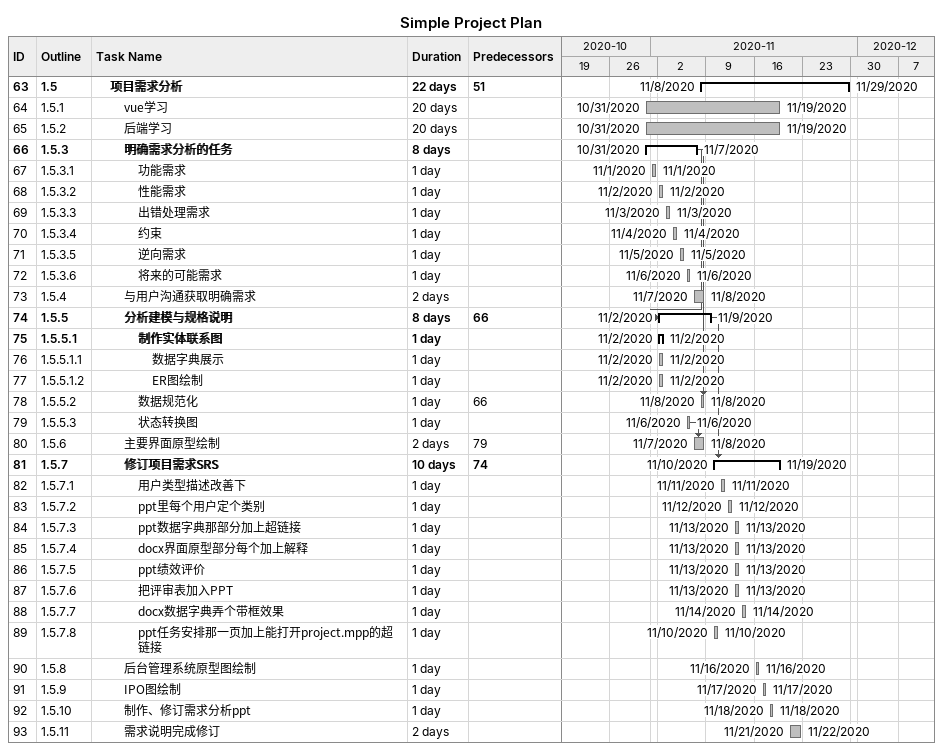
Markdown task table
Simple Project Plan

| ID | WBS | Task | Duration | Start | Finish | Predecessors |
|---|---|---|---|---|---|---|
| 63 | 1.5 | **项目需求分析** | 22d | 2020-11-08 | 2020-11-29 | 51 |
| 64 | 1.5.1 | vue学习 | 20d | 2020-10-31 | 2020-11-19 |  |
| 65 | 1.5.2 | 后端学习 | 20d | 2020-10-31 | 2020-11-19 |  |
| 66 | 1.5.3 | **明确需求分析的任务** | 8d | 2020-10-31 | 2020-11-07 |  |
| 67 | 1.5.3.1 | 功能需求 | 1d | 2020-11-01 | 2020-11-01 |  |
| 68 | 1.5.3.2 | 性能需求 | 1d | 2020-11-02 | 2020-11-02 |  |
| 69 | 1.5.3.3 | 出错处理需求 | 1d | 2020-11-03 | 2020-11-03 |  |
| 70 | 1.5.3.4 | 约束 | 1d | 2020-11-04 | 2020-11-04 |  |
| 71 | 1.5.3.5 | 逆向需求 | 1d | 2020-11-05 | 2020-11-05 |  |
| 72 | 1.5.3.6 | 将来的可能需求 | 1d | 2020-11-06 | 2020-11-06 |  |
| 73 | 1.5.4 | 与用户沟通获取明确需求 | 2d | 2020-11-07 | 2020-11-08 |  |
| 74 | 1.5.5 | **分析建模与规格说明** | 8d | 2020-11-02 | 2020-11-09 | 66 |
| 75 | 1.5.5.1 | **制作实体联系图** | 1d | 2020-11-02 | 2020-11-02 |  |
| 76 | 1.5.5.1.1 | 数据字典展示 | 1d | 2020-11-02 | 2020-11-02 |  |
| 77 | 1.5.5.1.2 | ER图绘制 | 1d | 2020-11-02 | 2020-11-02 |  |
| 78 | 1.5.5.2 | 数据规范化 | 1d | 2020-11-08 | 2020-11-08 | 66 |
| 79 | 1.5.5.3 | 状态转换图 | 1d | 2020-11-06 | 2020-11-06 |  |
| 80 | 1.5.6 | 主要界面原型绘制 | 2d | 2020-11-07 | 2020-11-08 | 79 |
| 81 | 1.5.7 | **修订项目需求SRS** | 10d | 2020-11-10 | 2020-11-19 | 74 |
| 82 | 1.5.7.1 | 用户类型描述改善下 | 1d | 2020-11-11 | 2020-11-11 |  |
| 83 | 1.5.7.2 | ppt里每个用户定个类别 | 1d | 2020-11-12 | 2020-11-12 |  |
| 84 | 1.5.7.3 | ppt数据字典那部分加上超链接 | 1d | 2020-11-13 | 2020-11-13 |  |
| 85 | 1.5.7.4 | docx界面原型部分每个加上解释 | 1d | 2020-11-13 | 2020-11-13 |  |
| 86 | 1.5.7.5 | ppt绩效评价 | 1d | 2020-11-13 | 2020-11-13 |  |
| 87 | 1.5.7.6 | 把评审表加入PPT | 1d | 2020-11-13 | 2020-11-13 |  |
| 88 | 1.5.7.7 | docx数据字典弄个带框效果 | 1d | 2020-11-14 | 2020-11-14 |  |
| 89 | 1.5.7.8 | ppt任务安排那一页加上能打开project.mpp的超链接 | 1d | 2020-11-10 | 2020-11-10 |  |
| 90 | 1.5.8 | 后台管理系统原型图绘制 | 1d | 2020-11-16 | 2020-11-16 |  |
| 91 | 1.5.9 | IPO图绘制 | 1d | 2020-11-17 | 2020-11-17 |  |
| 92 | 1.5.10 | 制作、修订需求分析ppt | 1d | 2020-11-18 | 2020-11-18 |  |
| 93 | 1.5.11 | 需求说明完成修订 | 2d | 2020-11-21 | 2020-11-22 |  |
